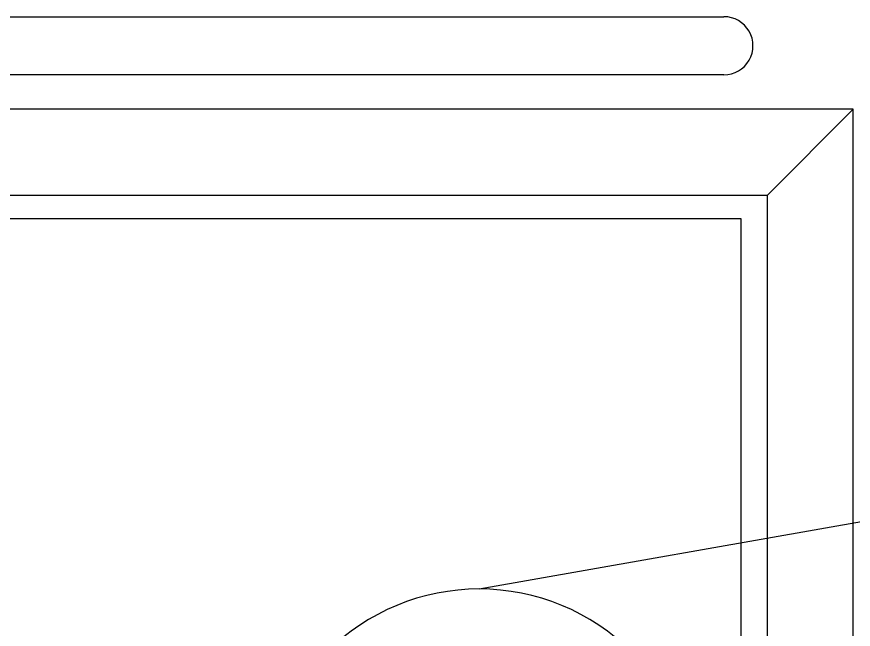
# Model space of a CAD drawing. Extents: x -3873 to 164127, y 7129 to 96529.
# Drawn here: x 59511.3 to 59996.4, y 55867.6 to 56222.8 of the extents above; entities that cross this region are included whole.
import ezdxf
from ezdxf.enums import TextEntityAlignment as Align

# ---------------------------------------------------------------- set-up
doc = ezdxf.new("R2010")
doc.units = 0
doc.layers.get('0').update_dxf_attribs({"linetype": 'CONTINUOUS'})
doc.layers.add('LAYOUT', color=90, linetype='CONTINUOUS')
doc.layers.add('POSNR', color=4, linetype='CONTINUOUS')
doc.styles.add('015_100', font='arial.ttf', dxfattribs={"height": 150})

# ---------------------------------------------------------------- blocks, each defined once
blk = doc.blocks.new('general_shackleguide2')
at = {"color": 4, "ltscale": 20}
blk.add_line((-299.99953, 0.000199), (-401.47473, 575.493299), dxfattribs=at)
for radius, start, end in [(124.9999, 89.999785, 179.999909), (125, 179.999909, 270.000215)]:
    blk.add_arc((-175, 0), radius, start, end, dxfattribs=at)
blk = doc.blocks.new('general_platform2')
at = {"ltscale": 20}
for p, q in [((-1250, 950), (-1300, 1000)), ((-1300, 1000), (-1300, 0)), ((-675, 1000), (-1300, 1000)), ((-1250, 950), (-1250, 50)), ((-1250, 950), (-675, 950)), ((-1236.5, 935), (-1236.5, 65)), ((-688.5, 935), (-1236.5, 935)), ((-1353.7, 75), (-1353.7, 925)), ((-1320, 925), (-1320, 75))]:
    blk.add_line(p, q, dxfattribs=at)
blk.add_arc((-1336.85, 925), 16.85, 359.9997, 180.0003, dxfattribs=at)
at = {"layer": 'POSNR', "color": 4, "linetype": 'Continuous', "style": '015_100', "flags": 8}
blk.add_attdef('X01.XX', text='', height=100, dxfattribs=at).set_placement((-886.89, -174.01), align=Align.MIDDLE)

msp = doc.modelspace()

# ---------------------------------------------------------------- block references
at = {"layer": 'LAYOUT', "linetype": 'Continuous', "ltscale": 20, "rotation": 270}
msp.add_blockref('general_platform2', (58996.39, 54869.15), dxfattribs=at)
at = {"layer": 'LAYOUT', "color": 2, "ltscale": 20, "rotation": 270}
msp.add_blockref('general_shackleguide2', (59779.49, 55590.93), dxfattribs=at)

doc.saveas('drawing.dxf')
